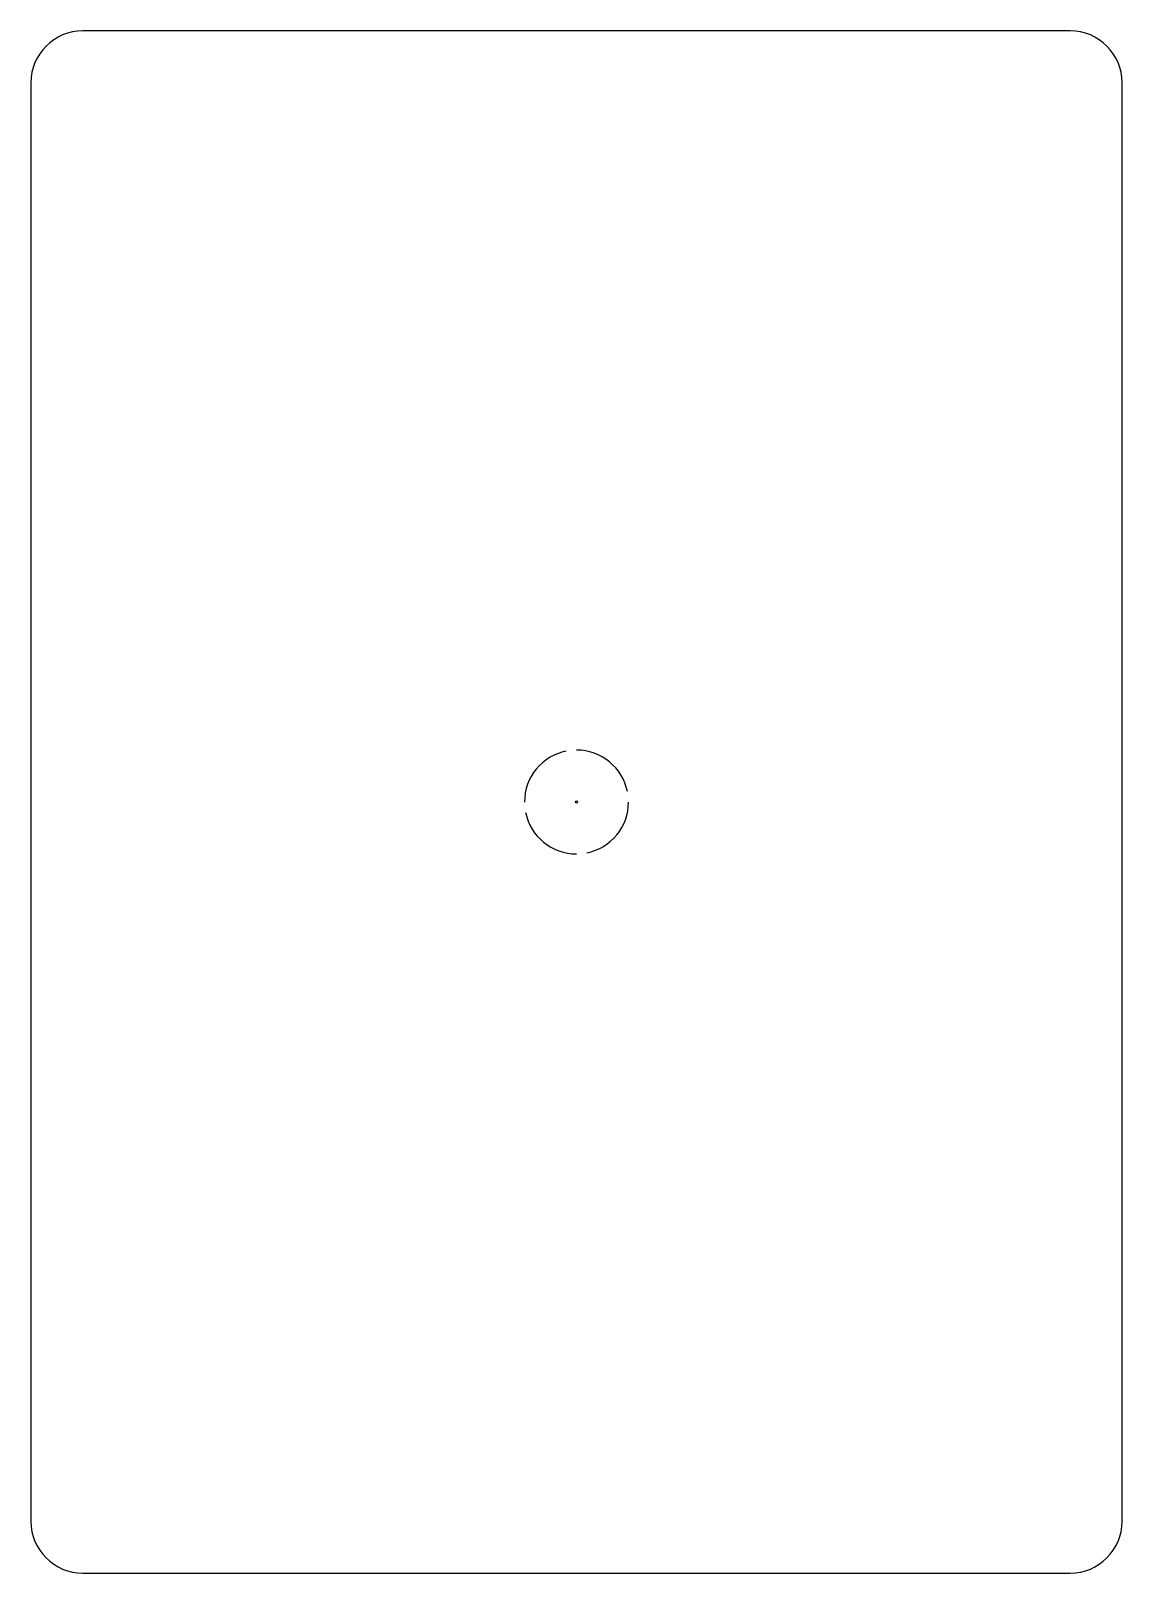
# Model space of a CAD drawing. Header units: millimetres. Extents: x -105 to 105, y 0 to 297.
import ezdxf

# ---------------------------------------------------------------- set-up
doc = ezdxf.new("R2010")
doc.units = ezdxf.units.MM
doc.layers.add('Sketch', color=7, linetype='CONTINUOUS')
doc.layers.add('Sketch006', color=7, linetype='CONTINUOUS')

msp = doc.modelspace()

# ---------------------------------------------------------------- linework, layer by layer
at = {"layer": 'Sketch'}
for p, q in [((95, 297), (-95, 297)), ((-105, 287), (-105, 10)), ((105, 10), (105, 287)), ((-95, 0), (95, 0))]:
    msp.add_line(p, q, dxfattribs=at)
for centre, start, end in [((-95, 287), 90, 180), ((95, 287), 0, 90), ((-95, 10), 180, -90), ((95, 10), -90, 0)]:
    msp.add_arc(centre, 10, start, end, dxfattribs=at)
at = {"layer": 'Sketch006'}
msp.add_circle((0, 148.5), 0.2, dxfattribs=at)
for start, end in [(101.4783, 180), (11.4783, 90), (-78.5217, 0), (-168.5217, -90)]:
    msp.add_arc((0, 148.5), 10, start, end, dxfattribs=at)

doc.saveas('drawing.dxf')
